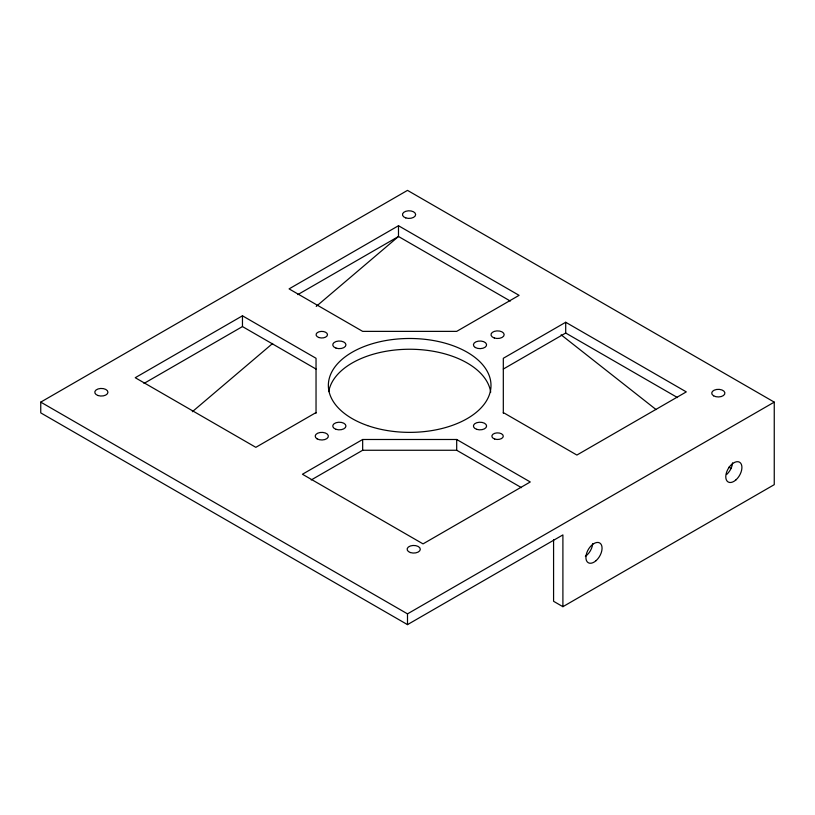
<?xml version="1.0" encoding="UTF-8"?>
<svg xmlns="http://www.w3.org/2000/svg" width="815" height="815" viewBox="0 0 815 815"><rect width="100%" height="100%" fill="white"/><g stroke="black" fill="none" stroke-linecap="round" stroke-linejoin="round"><path stroke-width="1.22" d="M192.34 411.718L272.668 343.441M316.22 306.42L398.484 236.493L398.484 225.724L289.081 288.887L362.665 331.369L456.695 331.369L519.084 295.346L398.484 225.724M562.9 606.686L562.9 534.905L407.5 624.626L40.75 412.879L40.75 402.121L407.5 190.374L774.25 402.121L774.25 484.66L562.9 606.686L553.579 601.297L553.579 539.591M316.037 413.236L316.037 358.284L242.463 315.802L135.239 377.712L255.829 447.333L316.037 412.573M143.99 383.427L242.463 326.571L316.037 369.052M297.832 294.602L398.484 236.493L510.312 301.051M362.665 439.489L302.447 474.248L423.036 543.88L530.27 481.971L456.695 439.489L362.665 439.489L362.665 450.257L311.208 479.964M503.313 412.573L576.888 455.055L686.291 391.893L565.702 322.261L503.313 358.284L503.313 413.236M503.313 369.052L565.702 333.029L677.52 397.588M40.75 402.121L407.5 613.858L774.25 402.121M362.665 450.257L456.695 450.257L521.478 487.665M561.117 334.812L656.085 409.578M729.068 467.036L731.065 468.605M565.702 322.261L565.702 333.029M456.695 439.489L456.695 450.257M407.5 613.858L407.5 624.626M242.463 315.802L242.463 326.571M732.573 462.879A11.43 6.602 -60 0 1 726.613 474.524M592.709 543.625A11.43 6.602 -60 0 1 585.364 556.36M328.751 391.608A81.317 46.944 0 0 1 410.2 349.248A81.317 46.944 0 0 1 490.701 392.209M735.935 479.903A11.43 6.602 -60 0 0 739.562 462.207A11.43 6.602 -60 0 0 726.043 474.187A11.43 6.602 -60 0 0 735.935 479.903M596.071 560.659A11.43 6.602 -60 0 0 599.697 542.953A11.43 6.602 -60 0 0 586.179 554.944A11.43 6.602 -60 0 0 596.071 560.659M713.645 395.835A6.591 3.81 0 0 0 724.678 394.134A6.591 3.81 0 0 0 716.599 389.468A6.591 3.81 0 0 0 713.645 395.835M405.758 217.9A6.591 3.81 0 0 0 415.65 214.6A6.591 3.81 0 0 0 405.758 211.299A6.591 3.81 0 0 0 405.758 217.9M410.424 552.56A6.591 3.81 0 0 0 420.306 549.259A6.591 3.81 0 0 0 410.424 545.958A6.591 3.81 0 0 0 410.424 552.56M98.065 395.54A6.591 3.81 0 0 0 107.947 392.249A6.591 3.81 0 0 0 98.065 388.949A6.591 3.81 0 0 0 98.065 395.54M367.647 425.613A81.317 46.944 0 0 0 490.976 386.351A81.317 46.944 0 0 0 370.407 344.317A81.317 46.944 0 0 0 367.647 425.613M475.339 347.516A6.591 3.81 0 0 0 486.372 345.815A6.591 3.81 0 0 0 478.293 341.149A6.591 3.81 0 0 0 475.339 347.516M476.704 429.332A6.591 3.81 0 0 0 486.596 426.031A6.591 3.81 0 0 0 476.704 422.73A6.591 3.81 0 0 0 476.704 429.332M336.055 429.332A6.591 3.81 0 0 0 345.947 426.031A6.591 3.81 0 0 0 336.055 422.73A6.591 3.81 0 0 0 336.055 429.332M336.055 348.127A6.591 3.81 0 0 0 345.947 344.827A6.591 3.81 0 0 0 336.055 341.526A6.591 3.81 0 0 0 336.055 348.127M317.116 438.867A6.591 3.81 0 0 0 328.15 437.156A6.591 3.81 0 0 0 320.071 432.5A6.591 3.81 0 0 0 317.116 438.867M318.93 337.542A5.705 3.301 0 0 0 327.487 334.68A5.705 3.301 0 0 0 318.93 331.827A5.705 3.301 0 0 0 318.93 337.542M494.277 337.981A6.591 3.81 0 0 0 504.169 334.68A6.591 3.81 0 0 0 494.277 331.389A6.591 3.81 0 0 0 494.277 337.981M494.715 439.03A5.705 3.301 0 0 0 503.283 436.178A5.705 3.301 0 0 0 494.715 433.315A5.705 3.301 0 0 0 494.715 439.03"/></g></svg>
